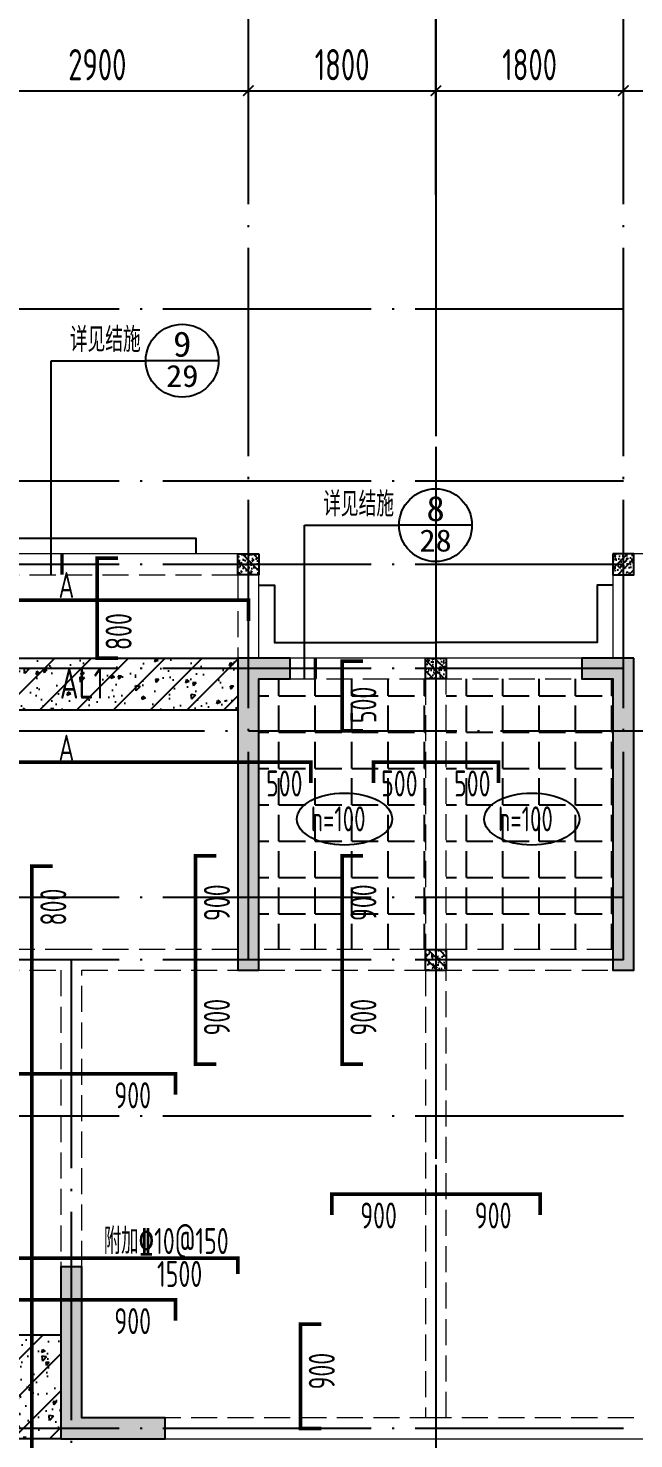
# Model space of a CAD drawing. Extents: x -668857 to 143095, y -247466 to 228182.
# Drawn here: x -192436 to -186622, y -75866 to -62315 of the extents above; entities that cross this region are included whole.
import ezdxf
from ezdxf.enums import TextEntityAlignment as Align

# ---------------------------------------------------------------- set-up
doc = ezdxf.new("R2010")
doc.units = 0
doc.header["$LTSCALE"] = 1000
for name, pattern in [('CENTER', [8, 5, -1, 1, -1]), ('DASH', [0.35, 0.25, -0.1]), ('DOTE', [2.42, 2, -0.2, 0.02, -0.2])]:
    doc.linetypes.add(name, pattern=pattern)
doc.layers.get('0').update_dxf_attribs({"linetype": 'CONTINUOUS'})
doc.layers.get('DEFPOINTS').update_dxf_attribs({"linetype": 'CONTINUOUS'})
for name, color, linetype in [('A-AXIS', 1, 'CONTINUOUS'), ('A-DOTE', 10, 'DOTE'), ('BEAM', 4, 'DASH'), ('DIM_IDEN', 67, 'CONTINUOUS'), ('PUB_TEXT', 2, 'CONTINUOUS'), ('ROOF', 183, 'CONTINUOUS'), ('S-B板填充', 251, 'CONTINUOUS'), ('S-B板标注', 3, 'CONTINUOUS'), ('S-B板配筋', 6, 'CONTINUOUS'), ('S-B板配筋号', 7, 'CONTINUOUS'), ('S-L主梁线', 4, 'DASH'), ('S-Q墙填充', 252, 'CONTINUOUS'), ('S-Q墙实线', 6, 'CONTINUOUS'), ('S-Y一般标注', 3, 'CONTINUOUS'), ('S-构造柱', 212, 'CONTINUOUS'), ('TEXT', 2, 'CONTINUOUS'), ('THIN', 7, 'CONTINUOUS'), ('看线', 251, 'CONTINUOUS')]:
    doc.layers.add(name, color=color, linetype=linetype)
doc.layers.add('配箍校核', color=34, linetype='CONTINUOUS', plot=False)
doc.styles.add('_TCH_AXIS', font='COMPLEX', dxfattribs={"bigfont": 'GBCBIG'})
doc.styles.add('_TCH_LABEL', font='simhei.ttf')
doc.styles.add('TSSD_DIMENSION', font='Tssdeng.shx', dxfattribs={"width": 0.7, "bigfont": 'tssdchn.shx'})
doc.styles.add('TSSD_REIN', font='tssdeng.shx', dxfattribs={"width": 0.7, "height": 300, "bigfont": 'tssdchn.shx'})
doc.dimstyles.new('TSSD_100_100', dxfattribs={"dimtxt": 300, "dimasz": 100, "dimexe": 100, "dimexo": 250, "dimgap": 100, "dimtad": 1, "dimdec": 0, "dimzin": 0, "dimdsep": 46, "dimtxsty": 'TSSD_DIMENSION', "dimblk": 'ARCHTICK', "dimcen": 0, "dimdle": 100, "dimclrt": 7, "dimadec": 0, "dimazin": 0, "dimtfac": 1, "dimtdec": 0, "dimtix": 1, "dimtmove": 2, "dimatfit": 3, "dimldrblk": 'ARCHTICK', "dimfxl": 0, "dimtolj": 1, "dimtzin": 0, "dimarcsym": 0})

# ---------------------------------------------------------------- blocks, each defined once
blk = doc.blocks.new('_ArchTick')
at = {"color": 0, "linetype": 'ByBlock', "const_width": 0.15}
blk.add_lwpolyline([(-0.5, -0.5), (0.5, 0.5)], dxfattribs=at)
blk = doc.blocks.new('*D106')
at = {"layer": 'DEFPOINTS', "color": 0}
for p in [(27800, 19250), (24900, 18250), (27800, 18250)]:
    blk.add_point(p, dxfattribs=at)
at = {"layer": 'S-Y一般标注', "color": 0, "lineweight": -2}
for p, q in [((24800, 19250), (27900, 19250)), ((24900, 18500), (24900, 19350)), ((27800, 18500), (27800, 19350))]:
    blk.add_line(p, q, dxfattribs=at)
at = {"layer": 'S-Y一般标注', "color": 0, "lineweight": -2, "xscale": 100, "yscale": 100, "zscale": 100, "rotation": 180}
blk.add_blockref('_ArchTick', (24900, 19250), dxfattribs=at)
at = {"layer": 'S-Y一般标注', "color": 0, "lineweight": -2, "xscale": 100, "yscale": 100, "zscale": 100}
blk.add_blockref('_ArchTick', (27800, 19250), dxfattribs=at)
at = {"layer": 'S-Y一般标注', "color": 7, "insert": (26350, 19500), "char_height": 300, "attachment_point": 5, "style": 'TSSD_DIMENSION'}
blk.add_mtext('\\A1;2900', dxfattribs=at)
blk = doc.blocks.new('*D107')
at = {"layer": 'DEFPOINTS', "color": 0}
for p in [(29600, 19250), (27800, 18250), (29600, 18250)]:
    blk.add_point(p, dxfattribs=at)
at = {"layer": 'S-Y一般标注', "color": 0, "lineweight": -2}
for p, q in [((27700, 19250), (29700, 19250)), ((27800, 18500), (27800, 19350)), ((29600, 18500), (29600, 19350))]:
    blk.add_line(p, q, dxfattribs=at)
at = {"layer": 'S-Y一般标注', "color": 0, "lineweight": -2, "xscale": 100, "yscale": 100, "zscale": 100, "rotation": 180}
blk.add_blockref('_ArchTick', (27800, 19250), dxfattribs=at)
at = {"layer": 'S-Y一般标注', "color": 0, "lineweight": -2, "xscale": 100, "yscale": 100, "zscale": 100}
blk.add_blockref('_ArchTick', (29600, 19250), dxfattribs=at)
at = {"layer": 'S-Y一般标注', "color": 7, "insert": (28700, 19500), "char_height": 300, "attachment_point": 5, "style": 'TSSD_DIMENSION'}
blk.add_mtext('\\A1;1800', dxfattribs=at)
blk = doc.blocks.new('*D108')
at = {"layer": 'DEFPOINTS', "color": 0}
for p in [(31400, 19250), (29600, 18250), (31400, 18250)]:
    blk.add_point(p, dxfattribs=at)
at = {"layer": 'S-Y一般标注', "color": 0, "lineweight": -2}
for p, q in [((29500, 19250), (31500, 19250)), ((29600, 18500), (29600, 19350)), ((31400, 18500), (31400, 19350))]:
    blk.add_line(p, q, dxfattribs=at)
at = {"layer": 'S-Y一般标注', "color": 0, "lineweight": -2, "xscale": 100, "yscale": 100, "zscale": 100, "rotation": 180}
blk.add_blockref('_ArchTick', (29600, 19250), dxfattribs=at)
at = {"layer": 'S-Y一般标注', "color": 0, "lineweight": -2, "xscale": 100, "yscale": 100, "zscale": 100}
blk.add_blockref('_ArchTick', (31400, 19250), dxfattribs=at)
at = {"layer": 'S-Y一般标注', "color": 7, "insert": (30500, 19500), "char_height": 300, "attachment_point": 5, "style": 'TSSD_DIMENSION'}
blk.add_mtext('\\A1;1800', dxfattribs=at)
blk = doc.blocks.new('*D109')
at = {"layer": 'DEFPOINTS', "color": 0}
for p in [(34300, 19250), (31400, 18250), (34300, 18250)]:
    blk.add_point(p, dxfattribs=at)
at = {"layer": 'S-Y一般标注', "color": 0, "lineweight": -2}
for p, q in [((31300, 19250), (34400, 19250)), ((31400, 18500), (31400, 19350)), ((34300, 18500), (34300, 19350))]:
    blk.add_line(p, q, dxfattribs=at)
at = {"layer": 'S-Y一般标注', "color": 0, "lineweight": -2, "xscale": 100, "yscale": 100, "zscale": 100, "rotation": 180}
blk.add_blockref('_ArchTick', (31400, 19250), dxfattribs=at)
at = {"layer": 'S-Y一般标注', "color": 0, "lineweight": -2, "xscale": 100, "yscale": 100, "zscale": 100}
blk.add_blockref('_ArchTick', (34300, 19250), dxfattribs=at)
at = {"layer": 'S-Y一般标注', "color": 7, "insert": (32850, 19500), "char_height": 300, "attachment_point": 5, "style": 'TSSD_DIMENSION'}
blk.add_mtext('\\A1;2900', dxfattribs=at)
blk = doc.blocks.new('20210729.03504727')
at = {"layer": '看线', "color": 202, "ltscale": 0.5}
for points in [[(22200, 10800), (22200, 10950), (20300, 10950), (20300, 10800)], [(22800, 10500), (22950, 10500), (22950, 9950), (24500, 9950)], [(26200, 10500), (26050, 10500), (26050, 9950), (24500, 9950)]]:
    blk.add_lwpolyline(points, dxfattribs=at)
blk = doc.blocks.new('20210807.15312446')
at = {"layer": 'S-Q墙填充'}
h = blk.add_hatch(color=252, dxfattribs=at)
h.dxf.hatch_style = 1
h.paths.add_polyline_path([(84116, 66140), (84116, 63140), (84316, 63140), (84316, 65940), (84616, 65940), (84616, 66140)])
h = blk.add_hatch(color=252, dxfattribs=at)
h.dxf.hatch_style = 1
h.paths.add_polyline_path([(87916, 66140), (87416, 66140), (87416, 65940), (87716, 65940), (87716, 63140), (87916, 63140)])
h = blk.add_hatch(color=252, dxfattribs=at)
h.dxf.hatch_style = 1
h.paths.add_polyline_path([(82416, 58640), (83316, 58640), (83416, 58640), (83416, 58840), (83316, 58840), (82616, 58840), (82616, 60290), (82416, 60290)])
at = {"layer": 'S-L主梁线', "linetype": 'ByBlock', "lineweight": 18}
for p, q in [((84316, 67140), (81316, 67140)), ((84316, 66140), (84316, 67140)), ((87716, 67140), (87716, 66140)), ((90716, 67140), (87716, 67140)), ((86016, 66140), (84616, 66140)), ((87416, 66140), (86016, 66140)), ((83416, 58640), (86016, 58640)), ((86016, 58640), (88616, 58640))]:
    blk.add_line(p, q, dxfattribs=at)
at = {"layer": 'S-L主梁线', "linetype": 'DASH', "lineweight": 18}
for p, q in [((81416, 66940), (84116, 66940)), ((84116, 66940), (84116, 66140)), ((84616, 65940), (86016, 65940)), ((85916, 65940), (85916, 63340)), ((86016, 65940), (87416, 65940)), ((86116, 63340), (86116, 65940)), ((82516, 63340), (81416, 63340)), ((84116, 63340), (82516, 63340)), ((86016, 63340), (84316, 63340)), ((87716, 63340), (86016, 63340)), ((81416, 63140), (82416, 63140)), ((82416, 63140), (82416, 60290)), ((82616, 63140), (84116, 63140)), ((82616, 60290), (82616, 63140)), ((84316, 63140), (86016, 63140)), ((85916, 63140), (85916, 58840)), ((86016, 63140), (87716, 63140)), ((86116, 58840), (86116, 63140)), ((86016, 58840), (83416, 58840)), ((88616, 58840), (86016, 58840))]:
    blk.add_line(p, q, dxfattribs=at)
at = {"layer": 'S-Q墙实线'}
for points in [[(84116, 66140), (84116, 63140), (84316, 63140), (84316, 65940), (84616, 65940), (84616, 66140)], [(87916, 66140), (87416, 66140), (87416, 65940), (87716, 65940), (87716, 63140), (87916, 63140)], [(82416, 58640), (83316, 58640), (83416, 58640), (83416, 58840), (83316, 58840), (82616, 58840), (82616, 60290), (82416, 60290)]]:
    blk.add_lwpolyline(points, close=True, dxfattribs=at)
blk = doc.blocks.new('20210730.02141516')
at = {"layer": 'S-构造柱'}
h = blk.add_hatch(dxfattribs=at)
h.set_pattern_fill('ARMORED', color=256, scale=15, angle=-90, style=0)
h.set_pattern_definition([(320, (-154189.41, 3278673.45), (-9.4128202, -107.5890274), [11.25, -123.75]), (265, (-154189.41, 3278673.45), (112.82882, 20.8127), [9, -99]), (10.4514, (-154190.19, 3278664.49), (103.4159313, -86.7764073), [9.5610285, -105.1713168]), (316.1842, (-154159.41, 3278673.45), (-24.827852, -160.0861573), [16.875, -185.625]), (6.6356, (-154161.48, 3278660.11), (146.117681, -140.199406), [14.341543, -157.75695]), (261.1842, (-154159.41, 3278673.45), (146.11779, -140.199292), [13.5, -148.5]), (291, (-154166.91, 3278658.45), (-60.3928336, -89.5360578), [11.25, -123.75]), (236, (-154166.91, 3278658.45), (108.7725068, -36.4972998), [9, -99]), (341.4514, (-154171.94, 3278650.99), (48.3795745, -126.0333943), [9.5610285, -105.1713168]), (307.5, (-154189.41, 3278673.454), (49.93407807, -1.8239783), [0, -97.8, 0, -100.5, 0, -99.375]), (277.5, (-154189.41, 3278673.454), (59.1617568, -39.4604306), [0, -57.3, 0, -95.55, 0, -37.875]), (237.5, (-154189.41, 3278706.904), (-3.38323076, -80.07336543), [0, -37.5, 0, -117, 0, -155.25]), (227.5, (-154189.41, 3278721.904), (15.0157473, -87.4779254), [0, -48.75, 0, -77.7, 0, -110.25]), (315, (-154189.41, 3278673.454), (53.0330086, 53.0330086), [])])
h.paths.add_polyline_path([(200, 200), (200, 0), (0, 0), (0, 200)])
blk.add_lwpolyline([(200, 200), (200, 0), (0, 0), (0, 200)], close=True, dxfattribs=at)
blk = doc.blocks.new('20210809.18285270')
at = {"layer": 'ROOF'}
for p in [(23200, 10100), (25000, 9100), (25000, 6300)]:
    blk.add_blockref('20210730.02141516', p, dxfattribs=at)
at = {"layer": 'ROOF', "xscale": -1, "rotation": 4.61764226855621e-08}
blk.add_blockref('20210730.02141516', (27000, 10100), dxfattribs=at)
blk = doc.blocks.new('20210810.07360379')
at = {"layer": 'DIM_IDEN'}
for p, q in [((21653, 14161), (22562, 14161)), ((21653, 12105), (21653, 14161)), ((23262, 14161), (22562, 14161)), ((24085, 12581), (24994, 12581)), ((24085, 11105), (24085, 12581)), ((25694, 12581), (24994, 12581))]:
    blk.add_line(p, q, dxfattribs=at)
at = {"layer": 'DIM_IDEN', "const_width": 35}
for points in [[(21758, 12105), (21758, 12305)], [(24190, 11105), (24190, 11305)]]:
    blk.add_lwpolyline(points, dxfattribs=at)
at = {"layer": 'DIM_IDEN'}
for centre in [(22912, 14161), (25344, 12581)]:
    blk.add_circle(centre, 350, dxfattribs=at)
at = {"layer": 'PUB_TEXT', "style": '_TCH_AXIS'}
for p in [(21833, 14245), (24265, 12665)]:
    blk.add_text('详见结施', height=236.3, dxfattribs=at).set_placement(p)
at = {"layer": 'PUB_TEXT', "style": '_TCH_LABEL'}
for s, height, width, p, p2 in [('9', 242, 1.011364, (22824, 14200), (23000, 14200)), ('29', 211.6, 1.022989, (22757, 13909), (23068, 13909)), ('8', 242, 1.017143, (25256, 12620), (25433, 12620)), ('28', 212.3, 1.011364, (25190, 12328), (25499, 12328))]:
    blk.add_text(s, height=height, dxfattribs=dict(at, width=width)).set_placement(p, p2, align=Align.FIT)
blk = doc.blocks.new('20210726.16395156')
at = {"layer": 'A-AXIS'}
for p, q in [((27800, 18249.9), (27800, 21049.9)), ((29600, 18249.9), (29600, 21049.9)), ((31400, 18249.9), (31400, 21049.9))]:
    blk.add_line(p, q, dxfattribs=at)
at = {"layer": 'A-DOTE'}
for p, q in [((27800, 10900), (27800, 18249.9)), ((29600, 18249.9), (29600, 3600)), ((31400, 10900), (31400, 18249.9)), ((55600, 17150), (3600, 17150)), ((55600, 15500), (3600, 15500)), ((55600, 14700), (3600, 14700)), ((55600, 13700), (3600, 13700)), ((3600, 13100.3), (55600, 13100.3)), ((55600, 11500), (3600, 11500)), ((55600, 10900), (3600, 10900)), ((26100, 10900), (26100, 3600)), ((55600, 9400), (3600, 9400)), ((55600, 6400), (3600, 6400))]:
    blk.add_line(p, q, dxfattribs=at)
at = {"layer": 'S-Y一般标注'}
for base, p1, p2, picture, middle in [((27800, 19249.9), (24900, 18249.9), (27800, 18249.9), '*D106', (26350, 19499.9)), ((29600, 19249.9), (27800, 18249.9), (29600, 18249.9), '*D107', (28700, 19499.9)), ((31400, 19249.9), (29600, 18249.9), (31400, 18249.9), '*D108', (30500, 19499.9)), ((34300, 19249.9), (31400, 18249.9), (34300, 18249.9), '*D109', (32850, 19499.9))]:
    dim = blk.add_linear_dim(base=base, p1=p1, p2=p2, dimstyle='TSSD_100_100', dxfattribs=at)
    dim.commit()
    dim.dimension.update_dxf_attribs({"geometry": picture, "text_midpoint": middle})

msp = doc.modelspace()

# ---------------------------------------------------------------- hatches: boundary and pattern name
at = {"layer": 'BEAM', "linetype": 'ByBlock'}
h = msp.add_hatch(dxfattribs=at)
h.set_pattern_fill('ARMORED', color=252, scale=50, angle=180, style=0)
h.set_pattern_definition([(230, (-410893.58, 1845555.46), (-358.63009, 31.376067), [37.5, -412.5]), (175, (-410893.58, 1845555.46), (69.37567, -376.09607), [30, -330]), (280.4514, (-410923.47, 1845558.08), (-289.25469, -344.71977), [31.870095, -350.571056]), (226.1842, (-410893.6, 1845455.46), (-533.62052, 82.75951), [56.25, -618.75]), (276.6356, (-410938.05, 1845462.36), (-467.33135, -487.05894), [47.80514, -525.8565]), (171.1842, (-410893.6, 1845455.46), (-467.33097, -487.0593), [45, -495]), (201, (-410943.58, 1845480.46), (-298.453526, 201.309445), [37.5, -412.5]), (146, (-410943.58, 1845480.46), (-121.657666, -362.57502), [30, -330]), (251.4514, (-410968.45, 1845497.24), (-420.111314, -161.26525), [31.870095, -350.571056]), (217.5, (-410893.58, 1845555.46), (-6.079928, -166.446927), [0, -326, 0, -335, 0, -331.25]), (187.5, (-410893.58, 1845555.46), (-131.534769, -197.205856), [0, -191, 0, -318.5, 0, -126.25]), (147.5, (-410782.08, 1845555.46), (-266.911218, 11.277436), [0, -125, 0, -390, 0, -517.5]), (137.5, (-410732.08, 1845555.46), (-291.593085, -50.05249), [0, -162.5, 0, -259, 0, -367.5]), (225, (-410893.58, 1845555.46), (176.776695, -176.776695), [])])
h.paths.add_polyline_path([(-190422.45, -68865.84), (-193122.45, -68865.84), (-193122.45, -68365.84), (-190422.45, -68365.84)])
h = msp.add_hatch(dxfattribs=at)
h.set_pattern_fill('ARMORED', color=252, scale=50, angle=180, style=0)
h.set_pattern_definition([(230, (-415393.6, 1838555.47), (-358.63009, 31.376067), [37.5, -412.5]), (175, (-415393.6, 1838555.47), (69.37567, -376.09607), [30, -330]), (280.4514, (-415423.5, 1838558.1), (-289.25469, -344.71977), [31.870095, -350.571056]), (226.1842, (-415393.6, 1838455.47), (-533.62052, 82.75951), [56.25, -618.75]), (276.6356, (-415438.1, 1838462.37), (-467.33135, -487.05894), [47.80514, -525.8565]), (171.1842, (-415393.6, 1838455.5), (-467.33097, -487.0593), [45, -495]), (201, (-415443.6, 1838480.47), (-298.453526, 201.309445), [37.5, -412.5]), (146, (-415443.6, 1838480.47), (-121.657666, -362.57502), [30, -330]), (251.4514, (-415468.48, 1838497.25), (-420.111314, -161.26525), [31.870095, -350.571056]), (217.5, (-415393.61, 1838555.47), (-6.079928, -166.446927), [0, -326, 0, -335, 0, -331.25]), (187.5, (-415393.6, 1838555.47), (-131.534769, -197.205856), [0, -191, 0, -318.5, 0, -126.25]), (147.5, (-415282.11, 1838555.47), (-266.911218, 11.277436), [0, -125, 0, -390, 0, -517.5]), (137.5, (-415232.1, 1838555.47), (-291.593085, -50.05249), [0, -162.5, 0, -259, 0, -367.5]), (225, (-415393.6, 1838555.47), (176.776695, -176.776695), [])])
h.paths.add_polyline_path([(-192122.47, -75865.83), (-197722.47, -75865.83), (-197722.47, -74865.83), (-192122.47, -74865.83)])
at = {"layer": 'S-B板填充'}
h = msp.add_hatch(dxfattribs=at)
h.set_pattern_fill('ANGLE', color=252, scale=50, style=0)
h.set_pattern_definition([(0, (-92588.52, -216809.7), (0, 349.25), [254, -95.25]), (90, (-92588.52, -216809.7), (-349.25, 2e-14), [254, -95.25])])
h.paths.add_polyline_path([(-190222.46, -68565.84), (-188622.45, -68565.84), (-188622.45, -71165.84), (-190222.46, -71165.84)])
h = msp.add_hatch(dxfattribs=at)
h.set_pattern_fill('ANGLE', color=252, scale=50, style=0)
h.set_pattern_definition([(0, (-90788.5, -216809.7), (0, 349.25), [254, -95.25]), (90, (-90788.5, -216809.7), (-349.25, 2e-14), [254, -95.25])])
h.paths.add_polyline_path([(-188422.44, -68565.84), (-186822.43, -68565.84), (-186822.43, -71165.84), (-188422.44, -71165.84)])

# ---------------------------------------------------------------- linework, layer by layer
at = {"layer": 'BEAM', "linetype": 'ByBlock'}
for points in [[(-190422.45, -68865.84), (-193122.45, -68865.84), (-193122.45, -68365.84), (-190422.45, -68365.84)], [(-192122.47, -75865.83), (-197722.47, -75865.83), (-197722.47, -74865.83), (-192122.47, -74865.83)]]:
    msp.add_lwpolyline(points, close=True, dxfattribs=at)
at = {"layer": 'S-B板标注'}
for centre in [(-189399.32, -69912.76), (-187601.37, -69912.76)]:
    msp.add_ellipse(centre, major_axis=(-457.33, 0), ratio=0.54724159, dxfattribs=at)
at = {"layer": 'S-B板配筋', "lineweight": 35, "const_width": 35}
for points in [[(-191572.44, -68365.84), (-191772.44, -68365.84), (-191772.44, -67405.84), (-191572.44, -67405.84)], [(-193222.44, -68009.01), (-193222.44, -67809.01), (-190322.44, -67809.01), (-190322.44, -68009.01)], [(-189222.45, -69065.84), (-189422.45, -69065.84), (-189422.45, -68395.84), (-189222.45, -68395.84)], [(-193822.45, -69565.84), (-193822.45, -69365.84), (-189722.45, -69365.84), (-189722.45, -69565.84)], [(-189122.45, -69565.84), (-189122.45, -69365.84), (-187922.45, -69365.84), (-187922.45, -69565.84)], [(-187922.43, -69565.84), (-187922.43, -69365.84), (-189122.43, -69365.84), (-189122.43, -69565.84)], [(-190629.32, -72265.84), (-190829.32, -72265.84), (-190829.32, -70265.84), (-190629.32, -70265.84)], [(-189222.45, -72265.84), (-189422.45, -72265.84), (-189422.45, -70265.84), (-189222.45, -70265.84)], [(-192199.95, -77565.67), (-192399.95, -77565.67), (-192399.95, -70365.84), (-192199.95, -70365.84)], [(-198422.45, -72560.88), (-198422.45, -72360.88), (-191022.45, -72360.88), (-191022.45, -72560.88)], [(-189522.45, -73715.84), (-189522.45, -73515.84), (-187522.45, -73515.84), (-187522.45, -73715.84)], [(-193622.37, -74281.81), (-193622.37, -74131.81), (-190422.37, -74131.81), (-190422.37, -74281.81)], [(-198722.45, -74730.62), (-198722.45, -74530.62), (-191022.45, -74530.62), (-191022.45, -74730.62)], [(-189622.45, -75765.84), (-189822.45, -75765.84), (-189822.45, -74765.84), (-189622.45, -74765.84)]]:
    msp.add_lwpolyline(points, dxfattribs=at)
at = {"layer": 'THIN', "linetype": 'CENTER'}
msp.add_line((-188522.44, -59233.05), (-188522.44, -83099.98), dxfattribs=at)

# ---------------------------------------------------------------- block references
msp.add_blockref('20210729.03504727', (-213022.46, -78165.84))
at = {"layer": 'A-DOTE'}
msp.add_blockref('20210726.16395156', (-218122.44, -82165.88), dxfattribs=at)
at = {"layer": 'PUB_TEXT'}
msp.add_blockref('20210810.07360379', (-213869.52, -79670.46), dxfattribs=at)
at = {"layer": 'S-Q墙填充'}
msp.add_blockref('20210807.15312446', (-274538.08, -134505.38), dxfattribs=at)
at = {"layer": '配箍校核'}
msp.add_blockref('20210809.18285270', (-213622.46, -77666), dxfattribs=at)

# ---------------------------------------------------------------- texts
at = {"layer": 'S-B板标注', "color": 7, "style": 'TSSD_REIN', "width": 0.7}
for p in [(-189724.01, -70030.9), (-187926.06, -70030.9)]:
    msp.add_text('h=100', height=240, dxfattribs=at).set_placement(p)
at = {"layer": 'S-B板配筋号', "color": 1, "style": 'TSSD_REIN', "width": 0.7}
for s, p in [('A', (-192144.31, -67789.44)), ('A', (-192144.31, -69352.15)), ('附加%%13210@150', (-191709.32, -74091.25))]:
    msp.add_text(s, height=250, dxfattribs=at).set_placement(p)
at = {"layer": 'S-B板配筋号', "style": 'TSSD_REIN', "width": 0.7}
for s, p in [('800', (-191692.44, -68111.65)), ('500', (-189342.45, -68815.84)), ('800', (-192319.95, -70757.99)), ('900', (-190749.32, -70715.84)), ('900', (-189342.45, -70715.84)), ('900', (-190749.32, -71815.84)), ('900', (-189342.45, -71815.84)), ('900', (-189742.45, -75215.84))]:
    msp.add_text(s, height=250, rotation=449.999992, dxfattribs=at).set_placement(p, align=Align.TOP_CENTER)
for s, p in [('500', (-189977.35, -69445.84)), ('500', (-188872.45, -69445.84)), ('500', (-188872.43, -69445.84)), ('500', (-188172.45, -69445.84)), ('500', (-188172.43, -69445.84)), ('900', (-191432.31, -72440.88)), ('900', (-189072.45, -73595.84)), ('900', (-187972.45, -73595.84)), ('1500', (-190982.05, -74157.14)), ('900', (-191432.31, -74610.62))]:
    msp.add_text(s, height=250, dxfattribs=at).set_placement(p, align=Align.TOP_CENTER)
at = {"layer": 'TEXT', "color": 1, "style": 'TSSD_REIN', "width": 0.7}
msp.add_text('AL1', height=300, dxfattribs=at).set_placement((-191707.78, -68756.45, 0), align=Align.RIGHT)

doc.saveas('drawing.dxf')
